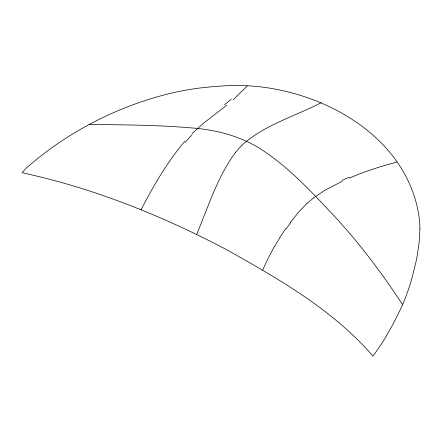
<?xml version="1.0" encoding="UTF-8"?>
<svg xmlns="http://www.w3.org/2000/svg" width="442" height="442" viewBox="0 0 442 442"><rect width="100%" height="100%" fill="white"/><g stroke="black" fill="none" stroke-linecap="round" stroke-linejoin="round"><path stroke-width="0.66" d="M196.618 234.437C208.409 206.591 217.376 176.85 235.592 152.313M262.659 270.029L267.962 258.703L274.449 246.376M141.02 209.834C153.496 185.795 167.198 162.087 184.745 141.346M279.803 237.487L285.941 228.398M290.118 222.68L299.151 211.503L306.72 203.651M247.222 86.074L233.354 99.56M191.988 133.611L203.524 123.219L226.635 105.295M241.824 145.341C264.266 124.843 294.554 116.578 321.041 102.748M313.345 197.994L325.284 190.032L342.268 181.297M349.395 178.098C364.749 171.397 380.783 166.396 396.938 162.021M89.245 124.55C123.384 124.749 157.573 125.02 191.607 127.926C218 129.849 244.42 137.158 266.167 152.672C290.018 169.159 310.069 190.347 329.842 211.364C357.02 240.039 380.976 271.576 402.557 304.637M274.67 246.481A136.119 94.295 -56.6 0 1 280.007 237.614M286.311 228.674A191.408 140.081 -56.6 0 1 290.477 222.978M306.798 203.768A76.792 58.427 -57.2 0 1 313.4 198.121M342.036 180.413A327.284 275.383 -67.6 0 1 349.186 177.231M231.31 99.13A250.454 119.147 -5.8 0 1 224.514 104.776M185.115 142.346A73.803 29.94 -55.7 0 1 192.137 134.782M235.636 152.38A55.709 33.515 -62.7 0 1 241.857 145.424M419.9 229.067L419.176 242.045L417.358 254.846A334.13 236.266 -24.3 0 1 415.928 262.156L411.883 278.421A326.439 230.829 -24.3 0 1 410.309 283.72L408.623 288.908A262.913 185.905 -24.3 0 1 400.032 310.256L392.529 325.102L385.081 338.124A261.31 184.773 -24.3 0 1 380.86 344.81L373.031 356.208C332.964 309.715 278.427 278.769 225.564 249.128C161.297 215.436 93.174 188.054 22.1 172.723L24.724 169.667A35.984 25.443 -24.3 0 1 26.1 168.247C67.521 131.804 118.268 105.782 171.938 92.986A227.221 160.667 -24.3 0 1 200.95 87.875L214.994 86.466A245.603 173.667 -24.3 0 1 219.923 86.173C304.173 78.659 410.005 129.721 419.696 221.829A193.999 137.18 -24.3 0 1 419.9 229.072"/></g></svg>
